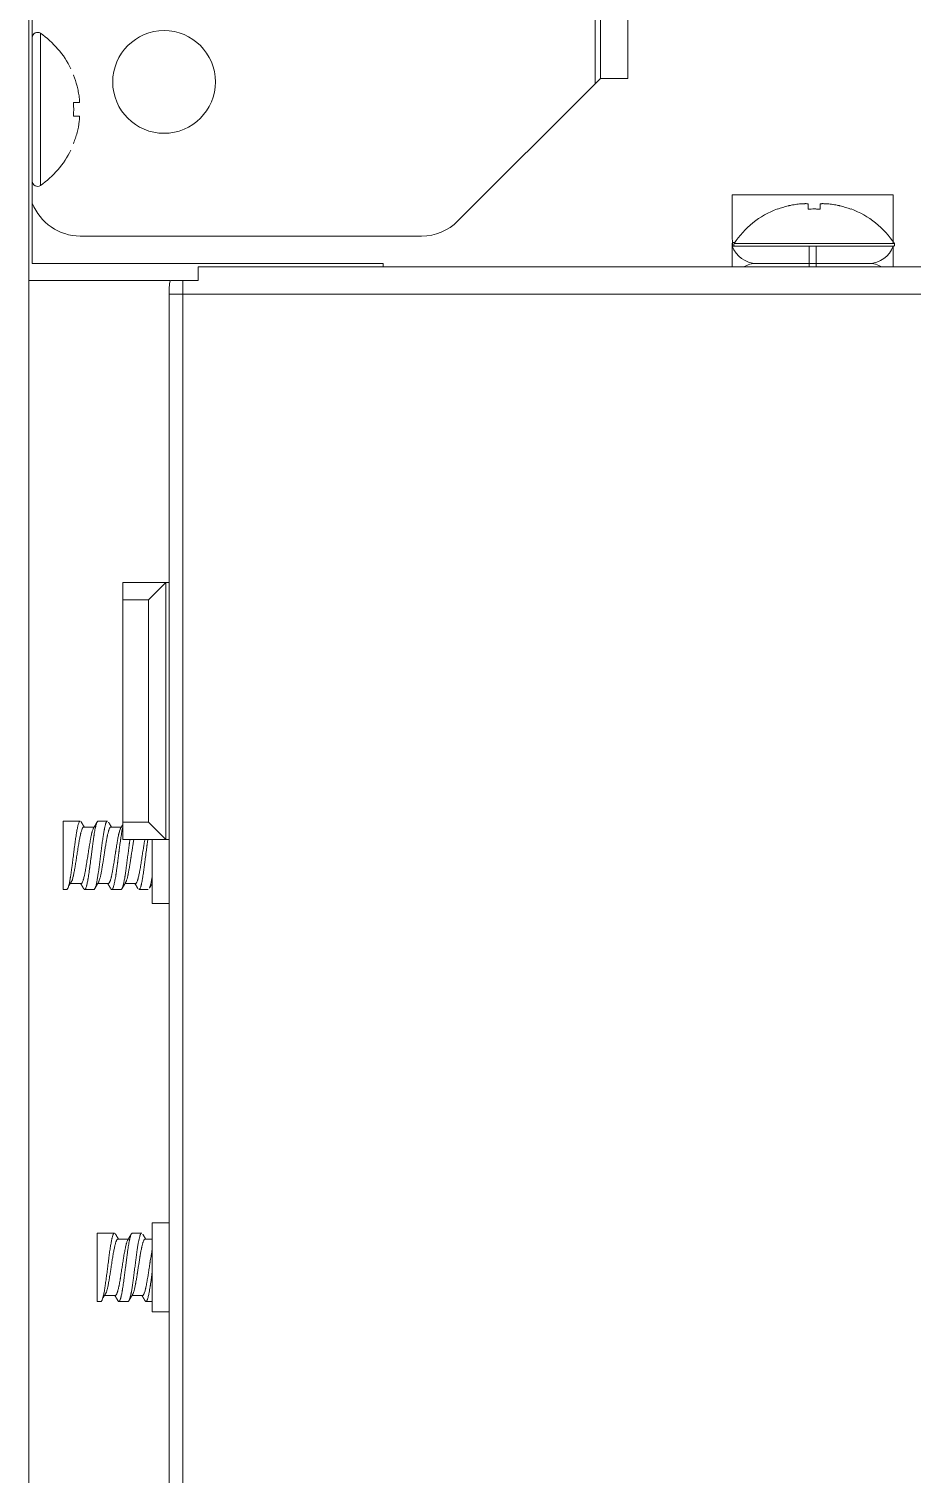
# Model space of a CAD drawing. Header units: millimetres. Extents: x 61566 to 667441, y 0 to 118800.
# Drawn here: x 270549.6 to 270601.3, y 55522.1 to 55606.5 of the extents above; entities that cross this region are included whole.
import ezdxf

# ---------------------------------------------------------------- set-up
doc = ezdxf.new("R2010")
doc.units = ezdxf.units.MM
doc.header["$LTSCALE"] = 200
doc.layers.add('LG-환기', color=2, linetype='Continuous')
doc.layers.add('환기유니트', color=6, linetype='Continuous')

# ---------------------------------------------------------------- blocks, each defined once
blk = doc.blocks.new('상업용 프리미엄 환기 250~500CMH')
at = {"layer": 'LG-환기', "color": 0, "linetype": 'Continuous', "lineweight": 18}
for p, q in [((942.6, 995.099), (942.6, 1064.389)), ((944.2, 1064.389), (944.2, 996.799)), ((945.402, 1037.414), (944.2, 1037.414)), ((945.402, 1028.013), (945.402, 1037.414)), ((945.557, 1028.115), (945.557, 1037.483)), ((948.4, 1037.414), (945.9, 1037.414)), ((948.4, 1028.013), (948.4, 1037.414)), ((944.4, 1036.001), (944.4, 1029.425)), ((944.402, 1036.001), (944.4, 1036.001)), ((944.402, 1029.425), (944.402, 1036.001)), ((944.402, 1034.449), (944.4, 1034.449)), ((944.4, 1032.914), (944.2, 1032.914)), ((944.402, 1032.799), (944.4, 1032.799)), ((945.402, 1032.914), (944.402, 1032.914)), ((944.4, 1032.512), (944.2, 1032.512)), ((945.402, 1032.512), (944.402, 1032.512)), ((944.4, 1030.799), (944.402, 1030.799)), ((944.402, 1029.425), (944.4, 1029.425)), ((944.2, 1028.013), (945.583, 1028.013)), ((945.624, 1028.16), (945.624, 1028.023)), ((945.9, 1028.013), (948.4, 1028.013)), ((955.2, 1021.899), (971, 1021.899)), ((955.2, 1020.299), (955.2, 1021.899)), ((954.9, 1019.999), (946.879, 1011.978)), ((954.9, 1019.999), (955.2, 1020.299)), ((971, 1019.999), (954.9, 1019.999)), ((971, 1020.299), (955.2, 1020.299)), ((946, 989.899), (946, 1009.856)), ((944.2, 1007.599), (944.4, 1007.599)), ((944.4, 987.099), (944.4, 1007.599)), ((944.2, 996.799), (943.4, 996.799)), ((943.4, 996.799), (943.4, 995.899)), ((763.4, 995.899), (943.4, 995.899)), ((942.6, 995.099), (764.2, 995.099)), ((883.15, 995.099), (883.15, 994.099)), ((888.35, 994.099), (888.35, 995.099)), ((907, 995.099), (907, 994.099)), ((910.75, 992.399), (910.75, 995.099)), ((910.75, 994.899), (925.75, 994.899)), ((910.75, 994.899), (911.75, 993.899)), ((924.75, 993.899), (925.75, 994.899)), ((925.75, 995.099), (925.75, 992.399)), ((943.4, 986.899), (943.4, 995.13)), ((883.15, 994.099), (888.35, 994.099)), ((883.75, 994.099), (883.75, 993.741)), ((887.4, 993.692), (887.4, 994.099)), ((907, 994.099), (910.75, 994.099)), ((907.819, 993.876), (907.819, 993.331)), ((924.75, 993.899), (911.75, 993.899)), ((911.75, 993.899), (911.75, 992.399)), ((924.75, 992.399), (924.75, 993.899)), ((884.1, 993.539), (884.1, 992.924)), ((887.75, 992.946), (887.75, 993.491)), ((908.169, 993.129), (908.169, 992.52)), ((883.75, 992.696), (883.75, 992.151)), ((887.4, 992.103), (887.4, 992.712)), ((907.819, 992.285), (907.819, 991.741)), ((925.75, 992.399), (910.75, 992.399)), ((911.469, 991.692), (911.469, 992.302)), ((884.1, 991.949), (884.1, 991.313)), ((887.75, 990.899), (887.75, 991.9)), ((908.169, 991.539), (908.169, 990.924)), ((911.819, 990.946), (911.819, 991.491)), ((883.75, 991.105), (883.75, 990.899)), ((883.75, 990.899), (887.75, 990.899)), ((907.819, 990.696), (907.819, 990.151)), ((911.469, 990.103), (911.469, 990.712)), ((908.169, 989.949), (908.169, 989.313)), ((911.819, 988.899), (911.819, 989.9)), ((907.819, 989.105), (907.819, 988.899)), ((907.819, 988.899), (911.819, 988.899)), ((963.4, 987.099), (944.4, 987.099)), ((948.953, 987.569), (957.847, 987.569)), ((775.489, 986.899), (1012.299, 986.899))]:
    blk.add_line(p, q, dxfattribs=at)
blk.add_circle((955, 994.799), 3, dxfattribs=at)
for centre, radius, start, end in [((945.9, 1036.001), 1.498, 109.41714, 180), ((945.502, 1037.399), 0.1, 56.84242, 180), ((942.725, 1033.149), 5.177, 20.37178, 56.84242), ((942.902, 1036.001), 1.498, 0, 29.9468), ((942.725, 1032.449), 5.177, 303.15758, 339.66437), ((942.902, 1029.425), 1.498, 330.0532, 0), ((945.9, 1029.425), 1.498, 180, 250.58286), ((945.502, 1028.199), 0.1, 180, 303.15758), ((949, 1009.856), 3, 135, 180), ((949, 989.899), 3, 180, 248.95967), ((953.398, 984.503), 5.4, 116.08494, 145.39872), ((953.402, 984.503), 5.4, 34.60128, 63.95716), ((949.2, 987.399), 0.3, 145.39872, 270), ((957.6, 987.399), 0.3, 270, 34.60128)]:
    blk.add_arc(centre, radius, start, end, dxfattribs=at)
for points, degree in [([(945.624, 1037.404), (945.66, 1037.408), (945.696, 1037.411), (945.733, 1037.412)], 3), ([(945.733, 1037.412), (945.788, 1037.413), (945.844, 1037.414), (945.9, 1037.414)], 3), ([(945.624, 1028.023), (945.66, 1028.018), (945.696, 1028.015), (945.733, 1028.015)], 3), ([(945.733, 1028.015), (945.788, 1028.013), (945.844, 1028.013), (945.9, 1028.013)], 3), ([(908.154, 994.099), (908.024, 994.021), (907.893, 993.943)], 2), ([(883.819, 993.674), (883.96, 993.591), (884.1, 993.507)], 2), ([(884.207, 992.989), (884.032, 992.883), (883.855, 992.776)], 2), ([(887.693, 993.55), (887.546, 993.637), (887.4, 993.724)], 2), ([(907.867, 993.276), (908.018, 993.187), (908.169, 993.097)], 2), ([(883.777, 992.115), (883.939, 992.02), (884.1, 991.925)], 2), ([(887.345, 992.679), (887.519, 992.783), (887.694, 992.886)], 2), ([(887.729, 991.938), (887.565, 992.035), (887.4, 992.133)], 2), ([(908.227, 992.555), (908.047, 992.447), (907.867, 992.34)], 2), ([(911.403, 992.263), (911.517, 992.331), (911.632, 992.399)], 2), ([(884.283, 991.428), (884.117, 991.323), (883.948, 991.217)], 2), ([(907.888, 991.674), (908.028, 991.591), (908.169, 991.507)], 2), ([(911.762, 991.55), (911.615, 991.637), (911.469, 991.724)], 2), ([(908.276, 990.989), (908.101, 990.883), (907.924, 990.776)], 2), ([(911.414, 990.679), (911.588, 990.783), (911.763, 990.886)], 2), ([(907.846, 990.115), (908.007, 990.02), (908.169, 989.925)], 2), ([(911.798, 989.938), (911.633, 990.035), (911.469, 990.133)], 2), ([(908.352, 989.428), (908.185, 989.323), (908.016, 989.217)], 2), ([(951.4, 989.504), (951.398, 989.524), (951.398, 989.524), (951.4, 989.504)], 3), ([(953.8, 989.504), (953.531, 989.524), (953.265, 989.524), (953, 989.504)], 3), ([(955.4, 989.504), (955.402, 989.524), (955.402, 989.524), (955.4, 989.504)], 3)]:
    blk.add_open_spline(points, degree=degree, dxfattribs=at)
for points, knots in [([(947.871, 1033.649), (947.859, 1033.76), (947.844, 1033.871), (947.817, 1034.038), (947.802, 1034.121), (947.784, 1034.204), (947.775, 1034.246), (947.772, 1034.259), (947.766, 1034.286), (947.713, 1034.517), (947.645, 1034.742), (947.568, 1034.949)], [0, 0, 0, 0, 0.25, 0.25, 0.375, 0.4375, 0.4375, 0.46875, 0.46875, 0.5, 1, 1, 1, 1]), ([(947.568, 1034.949), (947.646, 1034.74), (947.711, 1034.526), (947.765, 1034.293), (947.769, 1034.272), (947.774, 1034.252), (947.777, 1034.238), (947.778, 1034.231), (947.786, 1034.197), (947.803, 1034.115), (947.818, 1034.033), (947.845, 1033.869), (947.859, 1033.759), (947.871, 1033.649)], [0, 0, 0, 0, 0.5, 0.5, 0.53125, 0.546875, 0.546875, 0.5625, 0.5625, 0.625, 0.75, 0.75, 1, 1, 1, 1]), ([(947.573, 1034.949), (947.572, 1034.949), (947.576, 1034.949), (947.578, 1034.949), (947.579, 1034.949), (947.579, 1034.949), (947.579, 1034.949), (947.575, 1034.949), (947.573, 1034.949)], [0, 0, 0, 0, 0.25, 0.375, 0.375, 0.5, 0.5, 1, 1, 1, 1]), ([(947.871, 1033.149), (947.874, 1033.149), (947.877, 1033.152), (947.881, 1033.162), (947.882, 1033.166), (947.884, 1033.175), (947.885, 1033.181), (947.887, 1033.199), (947.888, 1033.215), (947.889, 1033.242), (947.89, 1033.252), (947.89, 1033.273), (947.89, 1033.284), (947.89, 1033.318), (947.89, 1033.344), (947.889, 1033.378), (947.888, 1033.385), (947.888, 1033.399), (947.887, 1033.42), (947.885, 1033.457), (947.884, 1033.488), (947.882, 1033.519), (947.881, 1033.535), (947.877, 1033.584), (947.874, 1033.616), (947.871, 1033.649)], [0, 0, 0, 0, 0.125, 0.125, 0.1875, 0.1875, 0.25, 0.25, 0.375, 0.375, 0.4375, 0.4375, 0.5, 0.5, 0.625, 0.625, 0.65625, 0.65625, 0.6875, 0.75, 0.8125, 0.8125, 0.875, 0.875, 1, 1, 1, 1]), ([(947.568, 1033.149), (947.572, 1033.091), (947.576, 1033.003), (947.578, 1032.915), (947.579, 1032.857), (947.579, 1032.828), (947.579, 1032.681), (947.575, 1032.565), (947.568, 1032.449)], [0, 0, 0, 0, 0.25, 0.375, 0.375, 0.5, 0.5, 1, 1, 1, 1]), ([(947.871, 1033.149), (947.859, 1033.149), (947.844, 1033.149), (947.817, 1033.149), (947.802, 1033.149), (947.784, 1033.149), (947.775, 1033.149), (947.772, 1033.149), (947.766, 1033.149), (947.713, 1033.149), (947.645, 1033.149), (947.568, 1033.149)], [0, 0, 0, 0, 0.25, 0.25, 0.375, 0.4375, 0.4375, 0.46875, 0.46875, 0.5, 1, 1, 1, 1]), ([(947.568, 1032.449), (947.646, 1032.449), (947.711, 1032.449), (947.765, 1032.449), (947.769, 1032.449), (947.774, 1032.449), (947.777, 1032.449), (947.778, 1032.449), (947.786, 1032.449), (947.803, 1032.449), (947.818, 1032.449), (947.845, 1032.449), (947.859, 1032.449), (947.871, 1032.449)], [0, 0, 0, 0, 0.5, 0.5, 0.53125, 0.546875, 0.546875, 0.5625, 0.5625, 0.625, 0.75, 0.75, 1, 1, 1, 1]), ([(947.568, 1030.649), (947.646, 1030.858), (947.711, 1031.072), (947.765, 1031.305), (947.769, 1031.326), (947.774, 1031.346), (947.777, 1031.36), (947.778, 1031.367), (947.786, 1031.401), (947.803, 1031.483), (947.818, 1031.565), (947.845, 1031.729), (947.859, 1031.839), (947.871, 1031.949)], [0, 0, 0, 0, 0.5, 0.5, 0.53125, 0.546875, 0.546875, 0.5625, 0.5625, 0.625, 0.75, 0.75, 1, 1, 1, 1]), ([(947.871, 1031.949), (947.859, 1031.838), (947.844, 1031.727), (947.817, 1031.56), (947.802, 1031.477), (947.784, 1031.394), (947.775, 1031.352), (947.772, 1031.339), (947.766, 1031.312), (947.713, 1031.081), (947.645, 1030.856), (947.568, 1030.649)], [0, 0, 0, 0, 0.25, 0.25, 0.375, 0.4375, 0.4375, 0.46875, 0.46875, 0.5, 1, 1, 1, 1]), ([(947.871, 1031.949), (947.874, 1031.982), (947.877, 1032.014), (947.881, 1032.062), (947.882, 1032.078), (947.884, 1032.109), (947.885, 1032.125), (947.887, 1032.17), (947.888, 1032.199), (947.889, 1032.24), (947.89, 1032.253), (947.89, 1032.279), (947.89, 1032.291), (947.89, 1032.326), (947.89, 1032.346), (947.889, 1032.369), (947.888, 1032.374), (947.888, 1032.382), (947.887, 1032.394), (947.885, 1032.412), (947.884, 1032.423), (947.882, 1032.432), (947.881, 1032.436), (947.877, 1032.446), (947.874, 1032.449), (947.871, 1032.449)], [0, 0, 0, 0, 0.125, 0.125, 0.1875, 0.1875, 0.25, 0.25, 0.375, 0.375, 0.4375, 0.4375, 0.5, 0.5, 0.625, 0.625, 0.65625, 0.65625, 0.6875, 0.75, 0.8125, 0.8125, 0.875, 0.875, 1, 1, 1, 1]), ([(945.624, 1028.023), (945.61, 1028.024), (945.596, 1028.026), (945.575, 1028.028), (945.568, 1028.028), (945.555, 1028.029), (945.548, 1028.03), (945.528, 1028.031), (945.515, 1028.031), (945.497, 1028.032), (945.491, 1028.032), (945.479, 1028.032), (945.468, 1028.032), (945.458, 1028.032), (945.449, 1028.032), (945.444, 1028.031), (945.432, 1028.031), (945.425, 1028.03), (945.417, 1028.029), (945.414, 1028.028), (945.41, 1028.027), (945.408, 1028.027), (945.403, 1028.025), (945.402, 1028.023), (945.402, 1028.022)], [0, 0, 0, 0, 0.125, 0.125, 0.1875, 0.1875, 0.25, 0.25, 0.375, 0.375, 0.4375, 0.4375, 0.5, 0.5625, 0.5625, 0.625, 0.625, 0.75, 0.75, 0.8125, 0.8125, 0.875, 0.875, 1, 1, 1, 1]), ([(943.4, 995.899), (943.4, 995.857), (943.4, 995.815), (943.4, 995.754), (943.4, 995.734), (943.4, 995.704), (943.4, 995.694), (943.4, 995.674), (943.4, 995.664), (943.4, 995.615), (943.4, 995.577), (943.4, 995.523), (943.4, 995.506), (943.4, 995.472), (943.4, 995.455), (943.4, 995.407), (943.4, 995.378), (943.4, 995.337), (943.4, 995.324), (943.4, 995.299), (943.4, 995.287), (943.4, 995.231), (943.4, 995.197), (943.4, 995.171)], [0, 0, 0, 0, 0.125, 0.125, 0.1875, 0.1875, 0.21875, 0.21875, 0.25, 0.25, 0.375, 0.375, 0.4375, 0.4375, 0.5, 0.5, 0.625, 0.625, 0.6875, 0.6875, 0.75, 0.75, 1, 1, 1, 1]), ([(943.4, 995.171), (943.271, 995.129), (943.138, 995.112), (942.97, 995.103), (942.937, 995.102), (942.869, 995.1), (942.836, 995.1), (942.735, 995.099), (942.667, 995.099), (942.6, 995.099)], [0, 0, 0, 0, 0.5, 0.5, 0.625, 0.625, 0.75, 0.75, 1, 1, 1, 1]), ([(885.435, 994.099), (885.414, 994.096), (885.393, 994.093), (885.355, 994.089), (885.338, 994.087), (885.304, 994.082), (885.287, 994.08), (885.235, 994.073), (885.201, 994.069), (885.101, 994.056), (884.97, 994.039), (884.844, 994.021), (884.752, 994.007), (884.722, 994.003), (884.677, 993.996), (884.662, 993.994), (884.633, 993.989), (884.56, 993.978), (884.491, 993.967), (884.386, 993.949), (884.336, 993.94), (884.264, 993.927), (884.241, 993.922), (884.196, 993.914), (884.174, 993.909), (884.11, 993.896), (884.032, 993.879), (883.934, 993.853), (883.881, 993.835), (883.847, 993.821), (883.836, 993.817), (883.817, 993.808), (883.808, 993.803), (883.785, 993.79), (883.761, 993.772), (883.751, 993.754), (883.75, 993.74), (883.75, 993.736), (883.753, 993.727), (883.755, 993.723), (883.764, 993.71), (883.777, 993.699), (883.795, 993.688), (883.799, 993.685)], [0, 0, 0, 0, 0.019274, 0.019274, 0.035337, 0.035337, 0.051399, 0.051399, 0.083524, 0.083524, 0.147775, 0.212025, 0.212025, 0.24415, 0.24415, 0.260213, 0.260213, 0.276275, 0.340526, 0.340526, 0.404776, 0.404776, 0.436901, 0.436901, 0.469026, 0.469026, 0.533277, 0.597527, 0.661778, 0.661778, 0.693903, 0.693903, 0.726028, 0.726028, 0.790278, 0.854529, 0.854529, 0.886654, 0.886654, 0.918779, 0.918779, 0.983029, 1, 1, 1, 1]), ([(884.1, 993.539), (884.1, 993.54), (884.1, 993.542), (884.101, 993.545), (884.101, 993.548), (884.104, 993.559), (884.116, 993.577), (884.151, 993.605), (884.187, 993.623), (884.219, 993.637), (884.23, 993.641), (884.254, 993.65), (884.266, 993.655), (884.306, 993.668), (884.365, 993.686), (884.434, 993.703), (884.49, 993.717), (884.509, 993.721), (884.549, 993.73), (884.569, 993.735), (884.632, 993.748), (884.719, 993.766), (884.814, 993.784), (884.889, 993.798), (884.914, 993.803), (884.965, 993.812), (884.992, 993.816), (885.071, 993.83), (885.178, 993.848), (885.29, 993.866), (885.375, 993.879), (885.404, 993.883), (885.462, 993.892), (885.491, 993.897), (885.579, 993.91), (885.637, 993.919), (885.754, 993.937), (885.812, 993.946), (885.9, 993.959), (885.944, 993.966), (885.987, 993.973), (886.017, 993.978), (886.031, 993.98), (886.104, 993.992), (886.218, 994.01), (886.383, 994.037), (886.489, 994.055), (886.567, 994.068), (886.593, 994.073), (886.643, 994.082), (886.667, 994.086), (886.706, 994.093), (886.721, 994.096), (886.736, 994.099)], [0, 0, 0, 0, 0.007439, 0.007439, 0.019507, 0.019507, 0.067779, 0.116051, 0.164322, 0.164322, 0.188458, 0.188458, 0.212594, 0.212594, 0.260865, 0.309137, 0.309137, 0.333273, 0.333273, 0.357409, 0.357409, 0.40568, 0.453952, 0.453952, 0.478088, 0.478088, 0.502223, 0.502223, 0.550495, 0.598767, 0.598767, 0.622902, 0.622902, 0.647038, 0.647038, 0.69531, 0.69531, 0.743581, 0.743581, 0.767717, 0.779785, 0.779785, 0.791853, 0.791853, 0.840125, 0.888396, 0.936668, 0.936668, 0.960804, 0.960804, 0.984939, 0.984939, 1, 1, 1, 1]), ([(910.763, 993.854), (910.742, 993.851), (910.659, 993.839), (910.573, 993.827), (910.474, 993.814), (910.441, 993.81), (910.39, 993.803), (910.373, 993.801), (910.339, 993.796), (910.254, 993.785), (910.1, 993.764), (909.961, 993.746), (909.857, 993.733), (909.822, 993.729), (909.751, 993.72), (909.716, 993.715), (909.61, 993.702), (909.471, 993.685), (909.268, 993.659), (909.135, 993.641), (909.037, 993.628), (909.005, 993.624), (908.941, 993.615), (908.91, 993.61), (908.817, 993.597), (908.698, 993.579), (908.586, 993.561), (908.505, 993.547), (908.479, 993.543), (908.427, 993.534), (908.403, 993.529), (908.33, 993.516), (908.238, 993.499), (908.158, 993.482), (908.103, 993.468), (908.085, 993.464), (908.051, 993.455), (908.035, 993.451), (907.989, 993.438), (907.934, 993.42), (907.894, 993.402), (907.869, 993.389), (907.861, 993.384), (907.848, 993.375), (907.842, 993.37), (907.828, 993.357), (907.822, 993.348), (907.819, 993.336), (907.819, 993.334), (907.819, 993.331)], [0, 0, 0, 0, 0.01731, 0.068226, 0.068226, 0.093684, 0.093684, 0.106413, 0.106413, 0.119142, 0.170058, 0.220974, 0.220974, 0.246432, 0.246432, 0.27189, 0.27189, 0.322807, 0.373723, 0.424639, 0.424639, 0.450097, 0.450097, 0.475555, 0.475555, 0.526471, 0.577387, 0.577387, 0.602845, 0.602845, 0.628303, 0.628303, 0.679219, 0.730135, 0.730135, 0.755593, 0.755593, 0.781051, 0.781051, 0.831967, 0.882883, 0.882883, 0.908341, 0.908341, 0.933799, 0.933799, 0.984715, 0.984715, 1, 1, 1, 1]), ([(907.897, 993.946), (907.912, 993.952), (907.928, 993.959), (907.955, 993.969), (907.965, 993.972), (907.987, 993.979), (907.998, 993.982), (908.055, 993.999), (908.108, 994.013), (908.199, 994.034), (908.231, 994.041), (908.282, 994.051), (908.299, 994.055), (908.335, 994.061), (908.353, 994.065), (908.429, 994.079), (908.488, 994.089), (908.551, 994.099)], [0, 0, 0, 0, 0.128347, 0.128347, 0.195192, 0.195192, 0.262036, 0.262036, 0.529414, 0.529414, 0.663103, 0.663103, 0.729947, 0.729947, 0.796792, 0.796792, 1, 1, 1, 1]), ([(883.75, 992.696), (883.75, 992.699), (883.75, 992.701), (883.752, 992.707), (883.753, 992.711), (883.757, 992.717), (883.76, 992.721), (883.775, 992.737), (883.795, 992.75), (883.838, 992.77), (883.855, 992.777), (883.883, 992.787), (883.893, 992.791), (883.914, 992.798), (883.924, 992.801), (883.981, 992.818), (884.034, 992.832), (884.124, 992.852), (884.156, 992.859), (884.206, 992.87), (884.223, 992.873), (884.259, 992.88), (884.277, 992.884), (884.37, 992.901), (884.449, 992.914), (884.577, 992.934), (884.621, 992.941), (884.688, 992.951), (884.711, 992.954), (884.758, 992.961), (884.782, 992.964), (884.901, 992.981), (884.999, 992.995), (885.151, 993.015), (885.202, 993.022), (885.306, 993.036), (885.359, 993.043), (885.519, 993.064), (885.626, 993.078), (885.84, 993.105), (885.947, 993.118), (886.081, 993.135), (886.107, 993.138), (886.16, 993.145), (886.239, 993.155), (886.317, 993.165), (886.47, 993.185), (886.568, 993.198), (886.688, 993.216), (886.712, 993.219), (886.759, 993.226), (886.829, 993.236), (886.896, 993.247), (887.025, 993.267), (887.105, 993.281), (887.199, 993.298), (887.218, 993.302), (887.254, 993.308), (887.272, 993.312), (887.324, 993.322), (887.356, 993.329), (887.449, 993.348), (887.503, 993.362), (887.561, 993.379), (887.573, 993.382), (887.594, 993.389), (887.605, 993.392), (887.634, 993.403), (887.651, 993.409), (887.697, 993.43), (887.72, 993.444), (887.74, 993.465), (887.745, 993.472), (887.749, 993.482), (887.75, 993.486), (887.75, 993.49), (887.75, 993.49), (887.75, 993.491)], [0, 0, 0, 0, 0.009646, 0.009646, 0.02248, 0.02248, 0.035313, 0.035313, 0.086648, 0.086648, 0.112315, 0.112315, 0.125148, 0.125148, 0.137982, 0.137982, 0.189317, 0.189317, 0.214984, 0.214984, 0.227817, 0.227817, 0.240651, 0.240651, 0.291985, 0.291985, 0.317653, 0.317653, 0.330486, 0.330486, 0.34332, 0.34332, 0.394654, 0.394654, 0.420322, 0.420322, 0.445989, 0.445989, 0.497323, 0.497323, 0.548658, 0.548658, 0.561491, 0.561491, 0.574325, 0.599992, 0.599992, 0.651327, 0.651327, 0.66416, 0.66416, 0.676994, 0.702661, 0.702661, 0.753995, 0.753995, 0.766829, 0.766829, 0.779663, 0.779663, 0.80533, 0.80533, 0.856664, 0.856664, 0.869498, 0.869498, 0.882332, 0.882332, 0.907999, 0.907999, 0.959333, 0.959333, 0.985, 0.985, 0.997834, 0.997834, 1, 1, 1, 1]), ([(887.75, 992.946), (887.75, 992.938), (887.744, 992.921), (887.723, 992.904), (887.702, 992.891), (887.694, 992.887), (887.677, 992.878), (887.667, 992.874), (887.635, 992.86), (887.586, 992.843), (887.523, 992.825), (887.472, 992.812), (887.444, 992.805), (887.415, 992.798), (887.396, 992.794), (887.386, 992.791), (887.334, 992.78), (887.29, 992.771), (887.198, 992.753), (887.149, 992.744), (887.045, 992.727), (886.991, 992.718), (886.92, 992.707), (886.906, 992.705), (886.877, 992.701), (886.833, 992.694), (886.789, 992.687), (886.698, 992.674), (886.574, 992.657), (886.444, 992.639), (886.361, 992.628), (886.344, 992.626), (886.31, 992.621), (886.293, 992.619), (886.242, 992.612), (886.208, 992.608), (886.105, 992.594), (885.968, 992.576), (885.828, 992.558), (885.723, 992.545), (885.688, 992.54), (885.635, 992.534), (885.618, 992.532), (885.583, 992.527), (885.495, 992.516), (885.339, 992.497), (885.205, 992.48), (885.105, 992.466), (885.055, 992.46), (885.006, 992.453), (884.974, 992.449), (884.957, 992.447), (884.877, 992.435), (884.752, 992.418), (884.576, 992.391), (884.467, 992.373), (884.402, 992.361), (884.389, 992.359), (884.363, 992.355), (884.325, 992.348), (884.289, 992.341), (884.219, 992.328), (884.131, 992.311), (884.055, 992.294), (884.01, 992.283), (884.002, 992.28), (883.985, 992.276), (883.977, 992.274), (883.953, 992.267), (883.938, 992.263), (883.895, 992.25), (883.845, 992.232), (883.809, 992.214), (883.787, 992.2), (883.78, 992.196), (883.772, 992.189), (883.769, 992.187), (883.765, 992.182), (883.754, 992.171), (883.75, 992.159), (883.75, 992.142), (883.754, 992.133), (883.761, 992.125)], [0, 0, 0, 0, 0.03039, 0.062715, 0.062715, 0.078878, 0.078878, 0.09504, 0.09504, 0.127365, 0.15969, 0.15969, 0.175852, 0.183934, 0.183934, 0.192015, 0.192015, 0.22434, 0.22434, 0.256664, 0.256664, 0.288989, 0.288989, 0.297071, 0.297071, 0.305152, 0.321314, 0.321314, 0.353639, 0.385964, 0.385964, 0.394045, 0.394045, 0.402126, 0.402126, 0.418289, 0.418289, 0.450614, 0.482939, 0.482939, 0.499101, 0.499101, 0.507182, 0.507182, 0.515263, 0.547588, 0.579913, 0.579913, 0.596076, 0.604157, 0.604157, 0.612238, 0.612238, 0.644563, 0.676888, 0.709213, 0.709213, 0.717294, 0.717294, 0.725375, 0.741537, 0.741537, 0.773862, 0.806187, 0.806187, 0.814268, 0.814268, 0.82235, 0.82235, 0.838512, 0.838512, 0.870837, 0.903162, 0.903162, 0.919324, 0.919324, 0.927405, 0.927405, 0.935487, 0.967812, 0.967812, 1, 1, 1, 1]), ([(887.4, 993.693), (887.4, 993.688), (887.399, 993.684), (887.397, 993.676), (887.395, 993.673), (887.391, 993.666), (887.388, 993.662), (887.373, 993.644), (887.353, 993.63), (887.3, 993.602), (887.267, 993.588), (887.216, 993.571), (887.205, 993.568), (887.183, 993.561), (887.149, 993.551), (887.112, 993.54), (887.033, 993.52), (886.974, 993.506), (886.893, 993.489), (886.877, 993.485), (886.843, 993.478), (886.792, 993.468), (886.738, 993.457), (886.628, 993.436), (886.55, 993.422), (886.448, 993.405), (886.428, 993.401), (886.386, 993.394), (886.323, 993.384), (886.259, 993.374), (886.129, 993.353), (886.041, 993.34), (885.929, 993.323), (885.906, 993.319), (885.86, 993.312), (885.838, 993.309), (885.77, 993.299), (885.725, 993.292), (885.59, 993.271), (885.5, 993.257), (885.39, 993.239), (885.368, 993.235), (885.324, 993.228), (885.302, 993.225), (885.236, 993.214), (885.194, 993.207), (885.068, 993.186), (884.987, 993.173), (884.89, 993.156), (884.87, 993.152), (884.832, 993.145), (884.813, 993.142), (884.758, 993.132), (884.722, 993.125), (884.618, 993.104), (884.554, 993.091), (884.467, 993.07), (884.438, 993.062), (884.385, 993.048), (884.36, 993.041), (884.29, 993.02), (884.25, 993.006), (884.211, 992.99), (884.204, 992.987), (884.198, 992.985)], [0, 0, 0, 0, 0.018577, 0.018577, 0.033274, 0.033274, 0.047971, 0.047971, 0.10676, 0.10676, 0.165549, 0.165549, 0.180247, 0.180247, 0.194944, 0.224339, 0.224339, 0.283128, 0.283128, 0.297825, 0.297825, 0.312522, 0.341917, 0.341917, 0.400706, 0.400706, 0.415403, 0.415403, 0.4301, 0.459495, 0.459495, 0.518284, 0.518284, 0.532981, 0.532981, 0.547679, 0.547679, 0.577073, 0.577073, 0.635862, 0.635862, 0.650559, 0.650559, 0.665257, 0.665257, 0.694651, 0.694651, 0.75344, 0.75344, 0.768138, 0.768138, 0.782835, 0.782835, 0.812229, 0.812229, 0.871019, 0.871019, 0.900413, 0.900413, 0.929808, 0.929808, 0.988597, 0.988597, 1, 1, 1, 1]), ([(908.169, 993.129), (908.169, 993.133), (908.17, 993.138), (908.174, 993.152), (908.181, 993.161), (908.195, 993.175), (908.2, 993.179), (908.213, 993.188), (908.22, 993.193), (908.243, 993.207), (908.28, 993.225), (908.329, 993.243), (908.37, 993.256), (908.384, 993.26), (908.414, 993.269), (908.43, 993.274), (908.479, 993.287), (908.514, 993.296), (908.589, 993.314), (908.629, 993.323), (908.713, 993.341), (908.757, 993.35), (908.827, 993.364), (908.851, 993.368), (908.899, 993.377), (908.923, 993.382), (908.998, 993.396), (909.1, 993.414), (909.208, 993.432), (909.292, 993.445), (909.32, 993.449), (909.377, 993.458), (909.405, 993.463), (909.548, 993.485), (909.663, 993.502), (909.81, 993.525), (909.84, 993.529), (909.899, 993.539), (909.929, 993.543), (910.016, 993.557), (910.132, 993.575), (910.246, 993.593), (910.33, 993.607), (910.358, 993.612), (910.413, 993.621), (910.441, 993.625), (910.522, 993.639), (910.622, 993.656), (910.717, 993.673), (910.761, 993.681)], [0, 0, 0, 0, 0.025454, 0.025454, 0.074396, 0.074396, 0.098868, 0.098868, 0.123339, 0.123339, 0.172282, 0.221225, 0.221225, 0.245696, 0.245696, 0.270167, 0.270167, 0.31911, 0.31911, 0.368053, 0.368053, 0.416996, 0.416996, 0.441467, 0.441467, 0.465938, 0.465938, 0.514881, 0.563824, 0.563824, 0.588295, 0.588295, 0.612767, 0.612767, 0.710652, 0.710652, 0.735123, 0.735123, 0.759595, 0.759595, 0.808538, 0.85748, 0.85748, 0.881952, 0.881952, 0.906423, 0.906423, 0.955366, 1, 1, 1, 1]), ([(910.753, 993.037), (910.74, 993.035), (910.727, 993.032), (910.638, 993.016), (910.559, 993.002), (910.435, 992.981), (910.393, 992.974), (910.329, 992.964), (910.307, 992.961), (910.263, 992.954), (910.241, 992.95), (910.131, 992.933), (910.042, 992.92), (909.908, 992.899), (909.863, 992.892), (909.795, 992.882), (909.772, 992.878), (909.727, 992.871), (909.704, 992.868), (909.591, 992.85), (909.502, 992.836), (909.371, 992.815), (909.328, 992.808), (909.264, 992.798), (909.243, 992.794), (909.201, 992.787), (909.179, 992.784), (909.075, 992.766), (908.996, 992.753), (908.845, 992.725), (908.773, 992.712), (908.689, 992.694), (908.673, 992.691), (908.64, 992.684), (908.593, 992.674), (908.549, 992.663), (908.466, 992.642), (908.416, 992.628), (908.362, 992.61), (908.351, 992.607), (908.331, 992.6), (908.302, 992.589), (908.277, 992.579), (908.246, 992.565), (908.232, 992.558), (908.22, 992.55)], [0, 0, 0, 0, 0.014523, 0.014523, 0.099949, 0.099949, 0.142662, 0.142662, 0.164019, 0.164019, 0.185375, 0.185375, 0.270801, 0.270801, 0.313514, 0.313514, 0.334871, 0.334871, 0.356227, 0.356227, 0.441653, 0.441653, 0.484366, 0.484366, 0.505723, 0.505723, 0.527079, 0.527079, 0.612506, 0.612506, 0.697932, 0.697932, 0.719288, 0.719288, 0.740645, 0.783358, 0.783358, 0.868784, 0.868784, 0.89014, 0.89014, 0.911497, 0.95421, 0.95421, 1, 1, 1, 1]), ([(884.1, 991.949), (884.1, 991.951), (884.1, 991.954), (884.103, 991.966), (884.108, 991.975), (884.12, 991.989), (884.125, 991.994), (884.136, 992.003), (884.143, 992.008), (884.164, 992.021), (884.199, 992.039), (884.245, 992.057), (884.284, 992.071), (884.298, 992.075), (884.327, 992.084), (884.342, 992.089), (884.39, 992.102), (884.458, 992.119), (884.535, 992.137), (884.597, 992.151), (884.619, 992.155), (884.662, 992.164), (884.685, 992.169), (884.753, 992.183), (884.848, 992.201), (884.949, 992.219), (885.027, 992.233), (885.067, 992.239), (885.108, 992.246), (885.135, 992.251), (885.149, 992.253), (885.218, 992.264), (885.33, 992.282), (885.501, 992.308), (885.618, 992.326), (885.707, 992.34), (885.737, 992.344), (885.795, 992.353), (885.825, 992.358), (885.912, 992.371), (886.028, 992.39), (886.143, 992.408), (886.228, 992.422), (886.256, 992.426), (886.312, 992.435), (886.339, 992.44), (886.421, 992.453), (886.527, 992.471), (886.627, 992.489), (886.7, 992.502), (886.724, 992.507), (886.771, 992.515), (886.794, 992.52), (886.862, 992.533), (886.904, 992.542), (886.985, 992.56), (887.023, 992.569), (887.076, 992.583), (887.094, 992.588), (887.127, 992.597), (887.143, 992.601), (887.189, 992.615), (887.245, 992.633), (887.289, 992.651), (887.318, 992.664), (887.331, 992.671), (887.343, 992.678), (887.348, 992.681), (887.35, 992.682), (887.351, 992.683)], [0, 0, 0, 0, 0.011486, 0.011486, 0.0483, 0.0483, 0.066706, 0.066706, 0.085113, 0.085113, 0.121927, 0.15874, 0.15874, 0.177147, 0.177147, 0.195554, 0.195554, 0.232367, 0.269181, 0.269181, 0.287587, 0.287587, 0.305994, 0.305994, 0.342808, 0.379621, 0.379621, 0.398028, 0.407231, 0.407231, 0.416435, 0.416435, 0.453248, 0.490061, 0.526875, 0.526875, 0.545282, 0.545282, 0.563688, 0.563688, 0.600502, 0.637315, 0.637315, 0.655722, 0.655722, 0.674129, 0.674129, 0.710942, 0.747756, 0.747756, 0.766163, 0.766163, 0.784569, 0.784569, 0.821383, 0.821383, 0.858196, 0.858196, 0.876603, 0.876603, 0.89501, 0.89501, 0.931823, 0.968637, 0.968637, 0.987044, 0.996247, 0.996247, 1, 1, 1, 1]), ([(887.4, 992.103), (887.4, 992.101), (887.4, 992.099), (887.399, 992.093), (887.398, 992.089), (887.392, 992.077), (887.38, 992.061), (887.359, 992.045), (887.339, 992.033), (887.331, 992.029), (887.316, 992.02), (887.307, 992.016), (887.262, 991.996), (887.217, 991.981), (887.137, 991.957), (887.109, 991.949), (887.062, 991.938), (887.046, 991.934), (887.013, 991.926), (886.996, 991.922), (886.91, 991.902), (886.834, 991.886), (886.71, 991.862), (886.668, 991.854), (886.579, 991.837), (886.533, 991.829), (886.394, 991.805), (886.298, 991.79), (886.173, 991.77), (886.148, 991.766), (886.097, 991.758), (886.071, 991.754), (885.994, 991.743), (885.891, 991.727), (885.788, 991.711), (885.685, 991.695), (885.633, 991.687), (885.555, 991.675), (885.529, 991.671), (885.478, 991.663), (885.452, 991.659), (885.376, 991.647), (885.275, 991.631), (885.178, 991.615), (885.106, 991.603), (885.082, 991.599), (885.035, 991.591), (885.011, 991.587), (884.895, 991.567), (884.808, 991.551), (884.687, 991.528), (884.648, 991.52), (884.591, 991.508), (884.573, 991.504), (884.537, 991.496), (884.519, 991.492), (884.434, 991.472), (884.374, 991.456), (884.305, 991.434), (884.289, 991.429), (884.273, 991.424)], [0, 0, 0, 0, 0.00866, 0.00866, 0.02626, 0.02626, 0.06146, 0.09666, 0.09666, 0.11426, 0.11426, 0.13186, 0.13186, 0.20226, 0.20226, 0.237461, 0.237461, 0.255061, 0.255061, 0.272661, 0.272661, 0.343061, 0.343061, 0.378261, 0.378261, 0.413461, 0.413461, 0.483861, 0.483861, 0.501461, 0.501461, 0.519061, 0.519061, 0.554261, 0.589461, 0.589461, 0.624661, 0.624661, 0.642261, 0.642261, 0.659861, 0.659861, 0.695061, 0.730261, 0.730261, 0.747861, 0.747861, 0.765461, 0.765461, 0.835861, 0.835861, 0.871061, 0.871061, 0.888661, 0.888661, 0.906261, 0.906261, 0.976661, 0.976661, 1, 1, 1, 1]), ([(911.53, 992.399), (911.509, 992.394), (911.448, 992.38), (911.38, 992.365), (911.312, 992.352), (911.288, 992.347), (911.252, 992.341), (911.239, 992.338), (911.214, 992.334), (911.151, 992.323), (911.031, 992.303), (910.916, 992.286), (910.826, 992.273), (910.78, 992.266), (910.733, 992.26), (910.702, 992.255), (910.686, 992.253), (910.606, 992.242), (910.477, 992.224), (910.276, 992.198), (910.138, 992.179), (910.051, 992.168), (910.033, 992.166), (909.998, 992.161), (909.945, 992.154), (909.893, 992.148), (909.788, 992.134), (909.719, 992.126), (909.58, 992.108), (909.51, 992.1), (909.424, 992.089), (909.407, 992.087), (909.372, 992.082), (909.355, 992.08), (909.304, 992.073), (909.27, 992.069), (909.17, 992.056), (909.038, 992.039), (908.913, 992.021), (908.821, 992.007), (908.791, 992.003), (908.746, 991.996), (908.731, 991.994), (908.701, 991.989), (908.629, 991.978), (908.56, 991.967), (908.455, 991.949), (908.405, 991.94), (908.333, 991.927), (908.31, 991.922), (908.265, 991.914), (908.243, 991.909), (908.179, 991.896), (908.101, 991.879), (908.003, 991.853), (907.95, 991.835), (907.916, 991.821), (907.905, 991.817), (907.886, 991.808), (907.877, 991.803), (907.854, 991.79), (907.83, 991.772), (907.82, 991.754), (907.818, 991.74), (907.819, 991.736), (907.821, 991.727), (907.824, 991.723), (907.833, 991.71), (907.845, 991.699), (907.864, 991.688), (907.868, 991.685)], [0, 0, 0, 0, 0.022189, 0.059419, 0.059419, 0.078034, 0.078034, 0.087342, 0.087342, 0.096649, 0.133879, 0.17111, 0.17111, 0.189725, 0.199032, 0.199032, 0.20834, 0.20834, 0.24557, 0.2828, 0.32003, 0.32003, 0.329338, 0.329338, 0.338645, 0.35726, 0.35726, 0.394491, 0.394491, 0.431721, 0.431721, 0.441028, 0.441028, 0.450336, 0.450336, 0.468951, 0.468951, 0.506181, 0.543411, 0.543411, 0.562026, 0.562026, 0.571334, 0.571334, 0.580641, 0.617872, 0.617872, 0.655102, 0.655102, 0.673717, 0.673717, 0.692332, 0.692332, 0.729562, 0.766792, 0.804022, 0.804022, 0.822638, 0.822638, 0.841253, 0.841253, 0.878483, 0.915713, 0.915713, 0.934328, 0.934328, 0.952943, 0.952943, 0.990173, 1, 1, 1, 1]), ([(907.819, 992.286), (907.819, 992.295), (907.823, 992.305), (907.838, 992.321), (907.846, 992.328), (907.862, 992.338), (907.868, 992.341), (907.88, 992.348), (907.887, 992.351), (907.924, 992.368), (907.961, 992.381), (908.029, 992.402), (908.054, 992.409), (908.094, 992.419), (908.107, 992.422), (908.136, 992.429), (908.151, 992.433), (908.227, 992.45), (908.294, 992.464), (908.404, 992.484), (908.443, 992.491), (908.503, 992.501), (908.523, 992.505), (908.565, 992.511), (908.586, 992.515), (908.694, 992.532), (908.784, 992.545), (908.926, 992.565), (908.974, 992.572), (909.048, 992.582), (909.073, 992.585), (909.123, 992.592), (909.149, 992.595), (909.277, 992.613), (909.381, 992.627), (909.592, 992.654), (909.699, 992.668), (909.834, 992.685), (909.861, 992.689), (909.915, 992.696), (909.996, 992.706), (910.076, 992.716), (910.234, 992.736), (910.338, 992.749), (910.467, 992.766), (910.492, 992.769), (910.543, 992.776), (910.618, 992.786), (910.691, 992.796), (910.747, 992.804), (910.755, 992.805), (910.764, 992.807)], [0, 0, 0, 0, 0.055781, 0.055781, 0.094837, 0.094837, 0.114365, 0.114365, 0.133893, 0.133893, 0.212006, 0.212006, 0.251062, 0.251062, 0.27059, 0.27059, 0.290118, 0.290118, 0.36823, 0.36823, 0.407286, 0.407286, 0.426814, 0.426814, 0.446342, 0.446342, 0.524455, 0.524455, 0.563511, 0.563511, 0.583039, 0.583039, 0.602567, 0.602567, 0.680679, 0.680679, 0.758791, 0.758791, 0.778319, 0.778319, 0.797847, 0.836904, 0.836904, 0.915016, 0.915016, 0.934544, 0.934544, 0.954072, 0.993128, 0.993128, 1, 1, 1, 1]), ([(908.169, 991.539), (908.169, 991.54), (908.169, 991.542), (908.169, 991.545), (908.17, 991.548), (908.173, 991.559), (908.184, 991.577), (908.22, 991.605), (908.256, 991.623), (908.287, 991.637), (908.299, 991.641), (908.322, 991.65), (908.335, 991.655), (908.375, 991.668), (908.433, 991.686), (908.502, 991.703), (908.558, 991.717), (908.578, 991.721), (908.617, 991.73), (908.638, 991.735), (908.7, 991.748), (908.788, 991.766), (908.883, 991.784), (908.957, 991.798), (908.983, 991.803), (909.034, 991.812), (909.06, 991.816), (909.139, 991.83), (909.247, 991.848), (909.358, 991.866), (909.444, 991.879), (909.473, 991.883), (909.53, 991.892), (909.56, 991.897), (909.647, 991.91), (909.706, 991.919), (909.822, 991.937), (909.881, 991.946), (909.968, 991.959), (910.012, 991.966), (910.056, 991.973), (910.085, 991.978), (910.1, 991.98), (910.173, 991.992), (910.287, 992.01), (910.452, 992.037), (910.558, 992.055), (910.636, 992.068), (910.661, 992.073), (910.711, 992.082), (910.736, 992.086), (910.808, 992.099), (910.854, 992.108), (910.943, 992.126), (910.985, 992.135), (911.045, 992.148), (911.065, 992.153), (911.103, 992.162), (911.121, 992.167), (911.174, 992.181), (911.239, 992.199), (911.293, 992.217), (911.33, 992.23), (911.342, 992.235), (911.364, 992.244), (911.374, 992.248), (911.393, 992.258), (911.402, 992.262), (911.41, 992.267)], [0, 0, 0, 0, 0.005722, 0.005722, 0.015003, 0.015003, 0.052128, 0.089252, 0.126377, 0.126377, 0.14494, 0.14494, 0.163502, 0.163502, 0.200627, 0.237752, 0.237752, 0.256314, 0.256314, 0.274877, 0.274877, 0.312002, 0.349126, 0.349126, 0.367689, 0.367689, 0.386251, 0.386251, 0.423376, 0.460501, 0.460501, 0.479063, 0.479063, 0.497626, 0.497626, 0.534751, 0.534751, 0.571875, 0.571875, 0.590438, 0.599719, 0.599719, 0.609, 0.609, 0.646125, 0.68325, 0.720375, 0.720375, 0.738937, 0.738937, 0.7575, 0.7575, 0.794625, 0.794625, 0.831749, 0.831749, 0.850312, 0.850312, 0.868874, 0.868874, 0.905999, 0.943124, 0.943124, 0.961686, 0.961686, 0.980249, 0.980249, 1, 1, 1, 1]), ([(883.75, 991.106), (883.75, 991.118), (883.757, 991.13), (883.774, 991.145), (883.779, 991.149), (883.79, 991.156), (883.796, 991.16), (883.817, 991.171), (883.832, 991.178), (883.888, 991.2), (883.934, 991.215), (884.004, 991.233), (884.018, 991.237), (884.049, 991.245), (884.064, 991.249), (884.113, 991.26), (884.148, 991.268), (884.257, 991.29), (884.337, 991.305), (884.448, 991.324), (884.47, 991.327), (884.516, 991.335), (884.587, 991.346), (884.66, 991.357), (884.809, 991.378), (884.914, 991.393), (885.052, 991.412), (885.08, 991.416), (885.136, 991.423), (885.164, 991.427), (885.249, 991.438), (885.306, 991.446), (885.478, 991.468), (885.594, 991.484), (885.742, 991.502), (885.772, 991.506), (885.831, 991.514), (885.86, 991.517), (885.948, 991.528), (886.064, 991.543), (886.179, 991.557), (886.264, 991.568), (886.293, 991.572), (886.349, 991.579), (886.378, 991.583), (886.518, 991.601), (886.624, 991.616), (886.778, 991.639), (886.827, 991.646), (886.9, 991.657), (886.924, 991.661), (886.971, 991.669), (886.995, 991.673), (887.063, 991.684), (887.107, 991.692), (887.191, 991.707), (887.231, 991.714), (887.307, 991.729), (887.343, 991.736), (887.394, 991.747), (887.411, 991.75), (887.443, 991.758), (887.459, 991.761), (887.534, 991.78), (887.584, 991.794), (887.645, 991.817), (887.663, 991.824), (887.686, 991.836), (887.694, 991.839), (887.707, 991.847), (887.713, 991.851), (887.739, 991.87), (887.75, 991.885), (887.75, 991.9), (887.75, 991.901), (887.75, 991.901)], [0, 0, 0, 0, 0.045468, 0.045468, 0.059485, 0.059485, 0.073503, 0.073503, 0.101538, 0.101538, 0.157607, 0.157607, 0.171625, 0.171625, 0.185642, 0.185642, 0.213677, 0.213677, 0.269746, 0.269746, 0.283764, 0.283764, 0.297781, 0.325816, 0.325816, 0.381886, 0.381886, 0.395903, 0.395903, 0.40992, 0.40992, 0.437955, 0.437955, 0.494025, 0.494025, 0.508042, 0.508042, 0.52206, 0.52206, 0.550094, 0.578129, 0.578129, 0.592147, 0.592147, 0.606164, 0.606164, 0.662234, 0.662234, 0.690268, 0.690268, 0.704286, 0.704286, 0.718303, 0.718303, 0.746338, 0.746338, 0.774373, 0.774373, 0.802408, 0.802408, 0.816425, 0.816425, 0.830442, 0.830442, 0.886512, 0.886512, 0.914547, 0.914547, 0.928564, 0.928564, 0.942582, 0.942582, 0.998651, 0.998651, 1, 1, 1, 1]), ([(907.819, 990.696), (907.819, 990.699), (907.819, 990.701), (907.82, 990.707), (907.822, 990.711), (907.826, 990.717), (907.828, 990.721), (907.843, 990.737), (907.864, 990.75), (907.907, 990.77), (907.924, 990.777), (907.952, 990.787), (907.962, 990.791), (907.982, 990.798), (907.993, 990.801), (908.05, 990.818), (908.102, 990.832), (908.192, 990.852), (908.224, 990.859), (908.275, 990.87), (908.292, 990.873), (908.328, 990.88), (908.346, 990.884), (908.438, 990.901), (908.518, 990.914), (908.646, 990.934), (908.689, 990.941), (908.757, 990.951), (908.78, 990.954), (908.827, 990.961), (908.85, 990.964), (908.97, 990.981), (909.068, 990.995), (909.22, 991.015), (909.271, 991.022), (909.375, 991.036), (909.428, 991.043), (909.588, 991.064), (909.695, 991.078), (909.909, 991.105), (910.016, 991.118), (910.149, 991.135), (910.176, 991.138), (910.229, 991.145), (910.308, 991.155), (910.386, 991.165), (910.538, 991.185), (910.637, 991.198), (910.757, 991.216), (910.781, 991.219), (910.828, 991.226), (910.898, 991.236), (910.964, 991.247), (911.093, 991.267), (911.174, 991.281), (911.268, 991.298), (911.287, 991.302), (911.323, 991.308), (911.341, 991.312), (911.392, 991.322), (911.425, 991.329), (911.517, 991.348), (911.572, 991.362), (911.63, 991.379), (911.641, 991.382), (911.663, 991.389), (911.673, 991.392), (911.703, 991.403), (911.72, 991.409), (911.766, 991.43), (911.788, 991.444), (911.809, 991.465), (911.814, 991.472), (911.818, 991.482), (911.818, 991.486), (911.819, 991.49), (911.819, 991.49), (911.819, 991.491)], [0, 0, 0, 0, 0.009646, 0.009646, 0.02248, 0.02248, 0.035313, 0.035313, 0.086648, 0.086648, 0.112315, 0.112315, 0.125148, 0.125148, 0.137982, 0.137982, 0.189317, 0.189317, 0.214984, 0.214984, 0.227817, 0.227817, 0.240651, 0.240651, 0.291985, 0.291985, 0.317653, 0.317653, 0.330486, 0.330486, 0.34332, 0.34332, 0.394654, 0.394654, 0.420322, 0.420322, 0.445989, 0.445989, 0.497323, 0.497323, 0.548658, 0.548658, 0.561491, 0.561491, 0.574325, 0.599992, 0.599992, 0.651327, 0.651327, 0.66416, 0.66416, 0.676994, 0.702661, 0.702661, 0.753995, 0.753995, 0.766829, 0.766829, 0.779663, 0.779663, 0.80533, 0.80533, 0.856664, 0.856664, 0.869498, 0.869498, 0.882332, 0.882332, 0.907999, 0.907999, 0.959333, 0.959333, 0.985, 0.985, 0.997834, 0.997834, 1, 1, 1, 1]), ([(911.469, 991.693), (911.469, 991.688), (911.468, 991.684), (911.465, 991.676), (911.464, 991.673), (911.459, 991.666), (911.457, 991.662), (911.442, 991.644), (911.422, 991.63), (911.369, 991.602), (911.336, 991.588), (911.285, 991.571), (911.274, 991.568), (911.252, 991.561), (911.218, 991.551), (911.181, 991.54), (911.101, 991.52), (911.043, 991.506), (910.962, 991.489), (910.945, 991.485), (910.912, 991.478), (910.86, 991.468), (910.807, 991.457), (910.697, 991.436), (910.619, 991.422), (910.517, 991.405), (910.496, 991.401), (910.455, 991.394), (910.392, 991.384), (910.327, 991.374), (910.198, 991.353), (910.11, 991.34), (909.997, 991.323), (909.975, 991.319), (909.929, 991.312), (909.906, 991.309), (909.838, 991.299), (909.793, 991.292), (909.658, 991.271), (909.569, 991.257), (909.459, 991.239), (909.436, 991.235), (909.392, 991.228), (909.37, 991.225), (909.305, 991.214), (909.262, 991.207), (909.136, 991.186), (909.055, 991.173), (908.958, 991.156), (908.939, 991.152), (908.901, 991.145), (908.882, 991.142), (908.826, 991.132), (908.79, 991.125), (908.687, 991.104), (908.623, 991.091), (908.535, 991.07), (908.507, 991.062), (908.454, 991.048), (908.429, 991.041), (908.359, 991.02), (908.319, 991.006), (908.279, 990.99), (908.273, 990.987), (908.267, 990.985)], [0, 0, 0, 0, 0.018577, 0.018577, 0.033274, 0.033274, 0.047971, 0.047971, 0.10676, 0.10676, 0.165549, 0.165549, 0.180247, 0.180247, 0.194944, 0.224339, 0.224339, 0.283128, 0.283128, 0.297825, 0.297825, 0.312522, 0.341917, 0.341917, 0.400706, 0.400706, 0.415403, 0.415403, 0.4301, 0.459495, 0.459495, 0.518284, 0.518284, 0.532981, 0.532981, 0.547679, 0.547679, 0.577073, 0.577073, 0.635862, 0.635862, 0.650559, 0.650559, 0.665257, 0.665257, 0.694651, 0.694651, 0.75344, 0.75344, 0.768138, 0.768138, 0.782835, 0.782835, 0.812229, 0.812229, 0.871019, 0.871019, 0.900413, 0.900413, 0.929808, 0.929808, 0.988597, 0.988597, 1, 1, 1, 1]), ([(911.819, 990.946), (911.819, 990.938), (911.812, 990.921), (911.792, 990.904), (911.771, 990.891), (911.763, 990.887), (911.745, 990.878), (911.736, 990.874), (911.704, 990.86), (911.654, 990.843), (911.592, 990.825), (911.54, 990.812), (911.513, 990.805), (911.484, 990.798), (911.464, 990.794), (911.454, 990.791), (911.403, 990.78), (911.359, 990.771), (911.266, 990.753), (911.217, 990.744), (911.114, 990.727), (911.06, 990.718), (910.989, 990.707), (910.975, 990.705), (910.946, 990.701), (910.902, 990.694), (910.857, 990.687), (910.767, 990.674), (910.643, 990.657), (910.513, 990.639), (910.429, 990.628), (910.413, 990.626), (910.379, 990.621), (910.362, 990.619), (910.311, 990.612), (910.277, 990.608), (910.174, 990.594), (910.036, 990.576), (909.897, 990.558), (909.792, 990.545), (909.757, 990.54), (909.704, 990.534), (909.686, 990.532), (909.651, 990.527), (909.564, 990.516), (909.408, 990.497), (909.273, 990.48), (909.174, 990.466), (909.124, 990.46), (909.075, 990.453), (909.042, 990.449), (909.026, 990.447), (908.945, 990.435), (908.821, 990.418), (908.645, 990.391), (908.536, 990.373), (908.47, 990.361), (908.457, 990.359), (908.432, 990.355), (908.394, 990.348), (908.358, 990.341), (908.287, 990.328), (908.2, 990.311), (908.123, 990.294), (908.079, 990.283), (908.071, 990.28), (908.054, 990.276), (908.045, 990.274), (908.021, 990.267), (908.006, 990.263), (907.963, 990.25), (907.913, 990.232), (907.877, 990.214), (907.855, 990.2), (907.849, 990.196), (907.841, 990.189), (907.838, 990.187), (907.834, 990.182), (907.823, 990.171), (907.819, 990.159), (907.819, 990.142), (907.822, 990.133), (907.83, 990.125)], [0, 0, 0, 0, 0.03039, 0.062715, 0.062715, 0.078878, 0.078878, 0.09504, 0.09504, 0.127365, 0.15969, 0.15969, 0.175852, 0.183934, 0.183934, 0.192015, 0.192015, 0.22434, 0.22434, 0.256664, 0.256664, 0.288989, 0.288989, 0.297071, 0.297071, 0.305152, 0.321314, 0.321314, 0.353639, 0.385964, 0.385964, 0.394045, 0.394045, 0.402126, 0.402126, 0.418289, 0.418289, 0.450614, 0.482939, 0.482939, 0.499101, 0.499101, 0.507182, 0.507182, 0.515263, 0.547588, 0.579913, 0.579913, 0.596076, 0.604157, 0.604157, 0.612238, 0.612238, 0.644563, 0.676888, 0.709213, 0.709213, 0.717294, 0.717294, 0.725375, 0.741537, 0.741537, 0.773862, 0.806187, 0.806187, 0.814268, 0.814268, 0.82235, 0.82235, 0.838512, 0.838512, 0.870837, 0.903162, 0.903162, 0.919324, 0.919324, 0.927405, 0.927405, 0.935487, 0.967812, 0.967812, 1, 1, 1, 1]), ([(908.169, 989.949), (908.169, 989.951), (908.169, 989.954), (908.172, 989.966), (908.177, 989.975), (908.189, 989.989), (908.194, 989.994), (908.205, 990.003), (908.212, 990.008), (908.233, 990.021), (908.268, 990.039), (908.314, 990.057), (908.353, 990.071), (908.367, 990.075), (908.396, 990.084), (908.411, 990.089), (908.458, 990.102), (908.527, 990.119), (908.604, 990.137), (908.666, 990.151), (908.687, 990.155), (908.731, 990.164), (908.753, 990.169), (908.822, 990.183), (908.917, 990.201), (909.018, 990.219), (909.096, 990.233), (909.136, 990.239), (909.176, 990.246), (909.204, 990.251), (909.218, 990.253), (909.287, 990.264), (909.398, 990.282), (909.57, 990.308), (909.687, 990.326), (909.776, 990.34), (909.805, 990.344), (909.864, 990.353), (909.893, 990.358), (909.981, 990.371), (910.097, 990.39), (910.211, 990.408), (910.296, 990.422), (910.325, 990.426), (910.381, 990.435), (910.408, 990.44), (910.49, 990.453), (910.596, 990.471), (910.696, 990.489), (910.769, 990.502), (910.793, 990.507), (910.84, 990.515), (910.863, 990.52), (910.93, 990.533), (910.973, 990.542), (911.053, 990.56), (911.091, 990.569), (911.145, 990.583), (911.162, 990.588), (911.196, 990.597), (911.212, 990.601), (911.258, 990.615), (911.313, 990.633), (911.358, 990.651), (911.387, 990.664), (911.4, 990.671), (911.412, 990.678), (911.417, 990.681), (911.418, 990.682), (911.42, 990.683)], [0, 0, 0, 0, 0.011486, 0.011486, 0.0483, 0.0483, 0.066706, 0.066706, 0.085113, 0.085113, 0.121927, 0.15874, 0.15874, 0.177147, 0.177147, 0.195554, 0.195554, 0.232367, 0.269181, 0.269181, 0.287587, 0.287587, 0.305994, 0.305994, 0.342808, 0.379621, 0.379621, 0.398028, 0.407231, 0.407231, 0.416435, 0.416435, 0.453248, 0.490061, 0.526875, 0.526875, 0.545282, 0.545282, 0.563688, 0.563688, 0.600502, 0.637315, 0.637315, 0.655722, 0.655722, 0.674129, 0.674129, 0.710942, 0.747756, 0.747756, 0.766163, 0.766163, 0.784569, 0.784569, 0.821383, 0.821383, 0.858196, 0.858196, 0.876603, 0.876603, 0.89501, 0.89501, 0.931823, 0.968637, 0.968637, 0.987044, 0.996247, 0.996247, 1, 1, 1, 1]), ([(907.819, 989.106), (907.819, 989.118), (907.825, 989.13), (907.843, 989.145), (907.848, 989.149), (907.859, 989.156), (907.865, 989.16), (907.885, 989.171), (907.901, 989.178), (907.956, 989.2), (908.002, 989.215), (908.072, 989.233), (908.087, 989.237), (908.117, 989.245), (908.133, 989.249), (908.182, 989.26), (908.216, 989.268), (908.325, 989.29), (908.406, 989.305), (908.516, 989.324), (908.539, 989.327), (908.585, 989.335), (908.655, 989.346), (908.728, 989.357), (908.878, 989.378), (908.983, 989.393), (909.121, 989.412), (909.149, 989.416), (909.205, 989.423), (909.233, 989.427), (909.317, 989.438), (909.374, 989.446), (909.546, 989.468), (909.663, 989.484), (909.811, 989.502), (909.841, 989.506), (909.9, 989.514), (909.929, 989.517), (910.017, 989.528), (910.133, 989.543), (910.248, 989.557), (910.333, 989.568), (910.362, 989.572), (910.418, 989.579), (910.446, 989.583), (910.586, 989.601), (910.693, 989.616), (910.846, 989.639), (910.896, 989.646), (910.969, 989.657), (910.993, 989.661), (911.04, 989.669), (911.063, 989.673), (911.132, 989.684), (911.176, 989.692), (911.26, 989.707), (911.299, 989.714), (911.376, 989.729), (911.412, 989.736), (911.463, 989.747), (911.48, 989.75), (911.512, 989.758), (911.528, 989.761), (911.602, 989.78), (911.653, 989.794), (911.714, 989.817), (911.732, 989.824), (911.755, 989.836), (911.762, 989.839), (911.775, 989.847), (911.781, 989.851), (911.808, 989.87), (911.818, 989.885), (911.819, 989.9), (911.819, 989.901), (911.819, 989.901)], [0, 0, 0, 0, 0.045468, 0.045468, 0.059485, 0.059485, 0.073503, 0.073503, 0.101538, 0.101538, 0.157607, 0.157607, 0.171625, 0.171625, 0.185642, 0.185642, 0.213677, 0.213677, 0.269746, 0.269746, 0.283764, 0.283764, 0.297781, 0.325816, 0.325816, 0.381886, 0.381886, 0.395903, 0.395903, 0.40992, 0.40992, 0.437955, 0.437955, 0.494025, 0.494025, 0.508042, 0.508042, 0.52206, 0.52206, 0.550094, 0.578129, 0.578129, 0.592147, 0.592147, 0.606164, 0.606164, 0.662234, 0.662234, 0.690268, 0.690268, 0.704286, 0.704286, 0.718303, 0.718303, 0.746338, 0.746338, 0.774373, 0.774373, 0.802408, 0.802408, 0.816425, 0.816425, 0.830442, 0.830442, 0.886512, 0.886512, 0.914547, 0.914547, 0.928564, 0.928564, 0.942582, 0.942582, 0.998651, 0.998651, 1, 1, 1, 1]), ([(911.469, 990.103), (911.469, 990.101), (911.469, 990.099), (911.468, 990.093), (911.466, 990.089), (911.461, 990.077), (911.449, 990.061), (911.427, 990.045), (911.407, 990.033), (911.4, 990.029), (911.384, 990.02), (911.376, 990.016), (911.331, 989.996), (911.286, 989.981), (911.206, 989.957), (911.177, 989.949), (911.131, 989.938), (911.115, 989.934), (911.082, 989.926), (911.065, 989.922), (910.978, 989.902), (910.902, 989.886), (910.779, 989.862), (910.736, 989.854), (910.647, 989.837), (910.602, 989.829), (910.463, 989.805), (910.367, 989.79), (910.242, 989.77), (910.216, 989.766), (910.165, 989.758), (910.14, 989.754), (910.063, 989.743), (909.96, 989.727), (909.857, 989.711), (909.753, 989.695), (909.702, 989.687), (909.624, 989.675), (909.598, 989.671), (909.546, 989.663), (909.521, 989.659), (909.444, 989.647), (909.344, 989.631), (909.247, 989.615), (909.175, 989.603), (909.151, 989.599), (909.103, 989.591), (909.08, 989.587), (908.964, 989.567), (908.877, 989.551), (908.755, 989.528), (908.716, 989.52), (908.66, 989.508), (908.641, 989.504), (908.605, 989.496), (908.588, 989.492), (908.503, 989.472), (908.443, 989.456), (908.374, 989.434), (908.358, 989.429), (908.342, 989.424)], [0, 0, 0, 0, 0.00866, 0.00866, 0.02626, 0.02626, 0.06146, 0.09666, 0.09666, 0.11426, 0.11426, 0.13186, 0.13186, 0.20226, 0.20226, 0.237461, 0.237461, 0.255061, 0.255061, 0.272661, 0.272661, 0.343061, 0.343061, 0.378261, 0.378261, 0.413461, 0.413461, 0.483861, 0.483861, 0.501461, 0.501461, 0.519061, 0.519061, 0.554261, 0.589461, 0.589461, 0.624661, 0.624661, 0.642261, 0.642261, 0.659861, 0.659861, 0.695061, 0.730261, 0.730261, 0.747861, 0.747861, 0.765461, 0.765461, 0.835861, 0.835861, 0.871061, 0.871061, 0.888661, 0.888661, 0.906261, 0.906261, 0.976661, 0.976661, 1, 1, 1, 1]), ([(952.7, 989.843), (952.477, 989.814), (952.257, 989.771), (951.932, 989.686), (951.825, 989.654), (951.665, 989.602), (951.611, 989.583), (951.505, 989.545), (951.453, 989.525), (951.4, 989.504)], [0, 0, 0, 0, 0.5, 0.5, 0.75, 0.75, 0.875, 0.875, 1, 1, 1, 1]), ([(953, 989.843), (953, 989.845), (952.998, 989.848), (952.992, 989.851), (952.99, 989.851), (952.984, 989.853), (952.981, 989.854), (952.97, 989.856), (952.961, 989.857), (952.944, 989.858), (952.938, 989.858), (952.926, 989.859), (952.919, 989.859), (952.898, 989.859), (952.883, 989.859), (952.859, 989.857), (952.85, 989.857), (952.833, 989.856), (952.815, 989.855), (952.797, 989.853), (952.778, 989.852), (952.768, 989.851), (952.739, 989.848), (952.72, 989.845), (952.7, 989.843)], [0, 0, 0, 0, 0.125, 0.125, 0.1875, 0.1875, 0.25, 0.25, 0.375, 0.375, 0.4375, 0.4375, 0.5, 0.5, 0.625, 0.625, 0.6875, 0.6875, 0.75, 0.8125, 0.8125, 0.875, 0.875, 1, 1, 1, 1]), ([(953, 989.504), (953, 989.545), (953, 989.583), (953, 989.636), (953, 989.653), (953, 989.685), (953, 989.7), (953, 989.771), (953, 989.814), (953, 989.843)], [0, 0, 0, 0, 0.25, 0.25, 0.375, 0.375, 0.5, 0.5, 1, 1, 1, 1]), ([(954.1, 989.843), (954.08, 989.845), (954.061, 989.848), (954.032, 989.851), (954.023, 989.851), (954.004, 989.853), (953.995, 989.854), (953.967, 989.856), (953.95, 989.857), (953.925, 989.858), (953.918, 989.858), (953.902, 989.859), (953.895, 989.859), (953.874, 989.859), (953.862, 989.859), (953.845, 989.857), (953.84, 989.857), (953.831, 989.856), (953.822, 989.855), (953.816, 989.853), (953.81, 989.852), (953.808, 989.851), (953.802, 989.848), (953.8, 989.845), (953.8, 989.843)], [0, 0, 0, 0, 0.125, 0.125, 0.1875, 0.1875, 0.25, 0.25, 0.375, 0.375, 0.4375, 0.4375, 0.5, 0.5, 0.625, 0.625, 0.6875, 0.6875, 0.75, 0.8125, 0.8125, 0.875, 0.875, 1, 1, 1, 1]), ([(953.8, 989.843), (953.8, 989.828), (953.8, 989.81), (953.8, 989.778), (953.8, 989.767), (953.8, 989.742), (953.8, 989.728), (953.8, 989.7), (953.8, 989.685), (953.8, 989.653), (953.8, 989.603), (953.8, 989.545), (953.8, 989.504)], [0, 0, 0, 0, 0.25, 0.25, 0.375, 0.375, 0.5, 0.5, 0.625, 0.625, 0.75, 1, 1, 1, 1]), ([(955.4, 989.504), (955.193, 989.586), (954.981, 989.656), (954.709, 989.727), (954.654, 989.741), (954.544, 989.766), (954.489, 989.778), (954.323, 989.81), (954.212, 989.828), (954.1, 989.843)], [0, 0, 0, 0, 0.5, 0.5, 0.625, 0.625, 0.75, 0.75, 1, 1, 1, 1])]:
    blk.add_open_spline(points, degree=3, knots=knots, dxfattribs=at)

msp = doc.modelspace()

# ---------------------------------------------------------------- block references
at = {"layer": '환기유니트', "xscale": -1, "rotation": 270}
msp.add_blockref('상업용 프리미엄 환기 250~500CMH', (269562.741, 54648.389), dxfattribs=at)

doc.saveas('drawing.dxf')
